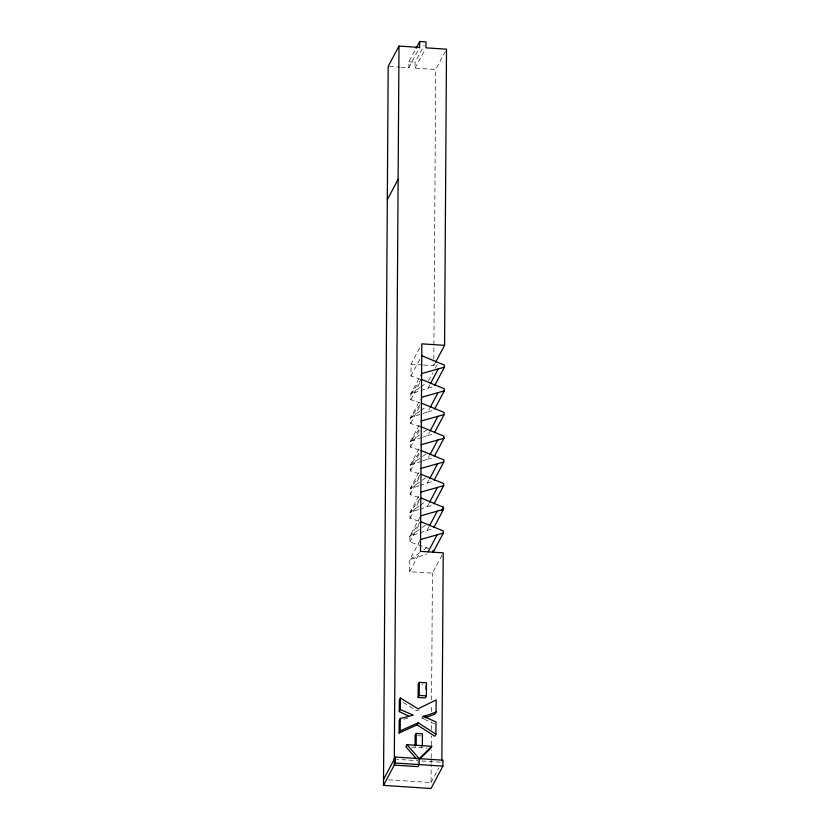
<?xml version="1.0" encoding="UTF-8"?>
<svg xmlns="http://www.w3.org/2000/svg" width="830" height="830" viewBox="0 0 830 830"><rect width="100%" height="100%" fill="white"/><g stroke="black" fill="none" stroke-linecap="round" stroke-linejoin="round"><path stroke-width="0.62" stroke-dasharray="4.15 3.11" d="M401.108 67.22L408.858 67.728L408.9 61.804L416.1 48.265M442.017 555.114L432.42 573.157L409.667 571.673L409.75 559.814L420.54 539.51M428.996 548.578L409.864 541.928L409.906 536.118L420.094 516.945M418.559 521.126L410.02 518.221L410.062 512.411L420.25 493.238M418.714 497.429L410.176 494.524L410.217 488.714L420.405 469.541M418.87 473.723L410.331 470.818L410.362 465.008L419.358 448.086M419.026 450.026L410.487 447.111L410.518 441.301L421.318 421.007M420.395 426.734L410.643 423.414L410.674 417.604L420.271 399.562M420.551 403.038L410.798 399.707L410.829 393.897L421.63 373.604M420.706 379.331L410.954 376.011L411.026 364.163L421.225 344.979M445.316 51.439L435.719 69.481L415.052 68.133L415.093 62.209L424.203 45.297M418.071 763.092L418.081 760.716L396.823 759.326M425.334 689.647L425.365 684.895L421.785 684.667M388.668 779.795L431.05 782.576L431.164 764.482M431.175 763.185L431.206 759.305M431.206 758.018L431.258 750.258M431.299 745.091L431.351 736.034M431.393 729.57L431.444 721.82M431.517 711.476L431.559 705.012M431.59 699.846L432.42 573.157M423.663 364.982L433.779 365.646L433.81 360.479M433.82 359.183L435.719 69.481M408.858 67.728L419.658 47.424M410.954 376.011L419.949 359.089M410.798 399.707L420.395 381.665M433.779 365.646L434.982 363.395M428.622 380.69L432.845 372.753M435.252 368.23L438.261 362.554M421.588 379.02L410.829 393.897L427.979 388.181L429.784 384.788M410.643 423.414L420.239 405.372M420.001 404.708L410.674 417.604L427.824 411.888L429.629 408.485M410.487 447.111L420.084 429.069M422.771 437.223L427.668 435.584L429.473 432.191M410.331 470.818L420.52 451.645M422.615 460.92L427.512 459.291L429.318 455.888M410.176 494.524L419.171 477.603M420.011 485.446L427.357 482.987L429.172 479.595M410.02 518.221L419.015 501.299M419.856 509.143L427.201 506.694L429.017 503.291M409.864 541.928L420.063 522.755M420.665 521.24L409.906 536.118L427.045 530.401L428.861 526.998M409.667 571.673L419.866 552.49M434.91 724.03L421.879 718.24L422.978 716.166M423.445 718.77L424.545 716.695M421.267 747.757L422.366 745.693M431.05 782.576L438.842 767.916M415.052 68.133L425.375 48.97M421.547 437.628L410.518 441.301L421.277 426.423M421.391 461.335L410.362 465.008L420.405 451.126M418.787 485.851L410.217 488.714L420.25 474.822M418.631 509.558L410.062 512.411L420.82 497.533M410.829 393.897L419.928 387.506M420.945 386.801L425.998 383.242M410.674 417.604L419.783 411.213M420.789 410.497L425.842 406.949M410.518 441.301L419.627 434.91M423.663 432.067L427.709 429.224M410.362 465.008L421.484 457.195M422.501 456.479L427.554 452.931M410.217 488.714L421.339 480.892M422.346 480.186L427.398 476.638M410.062 512.411L419.16 506.02M420.167 505.304L424.213 502.461M409.906 536.118L421.028 528.295M422.034 527.59L427.087 524.041M419.856 552.718L409.75 559.814L426.89 554.098M423.902 549.875L426.931 547.738M419.223 709.764L416.961 710.874L401.513 701.454M403.909 719.216L408.64 717.867M427.979 388.181L434.183 386.427M427.824 411.888L434.028 410.134M427.668 435.584L433.872 433.841M427.512 459.291L433.727 457.538M427.357 482.987L433.571 481.244M427.201 506.694L433.416 504.941M427.045 530.401L433.26 528.648M421.879 718.24L423.342 718.126M408.9 61.804L415.093 62.209M389.488 66.462L399.821 67.137M411.026 364.163L422.408 364.899M417.635 735.671L421.35 735.909M411.628 747.135L427.139 748.141M421.837 760.965L440.595 762.189"/><path stroke-width="1.25" d="M383.522 779.463L395.422 757.085L442.95 760.197L442.909 766.132L431.009 788.5L383.491 785.388L388.191 66.369L398.991 46.075L419.658 47.424L419.69 41.5L426.018 41.915L425.987 47.839L446.509 49.188L444.579 345.342L435.574 362.264M398.991 46.075L394.281 765.084L418.04 766.64L419.15 764.575L419.181 758.641L406.99 744.686L405.891 746.751L416.452 758.859M383.491 785.388L395.381 763.019L395.422 757.085M417.075 724.86L434.827 736.283L435.926 734.208L418.175 722.795L417.075 724.86L399.095 733.014L399.178 720.565L400.278 718.49L413.236 715.19L400.34 709.505L400.413 698.04L418.071 708.81L436.155 699.918L436.072 712.036L434.972 714.111L425.147 717.711L426.247 715.636L436.072 712.036M408.609 716.051L399.23 711.58L399.313 700.105L400.413 698.04M399.095 733.014L400.195 730.94L400.278 718.49M415.083 746.17L415.156 735.505L416.255 733.43L422.449 733.834L422.366 745.693M416.183 745.288L416.255 733.43M418.123 697.47L418.206 684.428L419.316 682.364L426.464 682.831L426.381 695.872L425.282 697.947L418.123 697.47L419.223 695.405L419.316 682.364M433.115 550.249L433.104 552.344L443.345 533.078L443.355 530.982L420.654 521.624M435.926 734.208L436.009 721.955L422.978 716.166L426.247 715.636M441.851 760.975L443.22 552.853L420.468 551.369L421.827 343.859L444.579 345.342M433.862 527.517L443.5 509.381L443.511 507.275L420.81 497.917M434.017 503.81L443.656 485.675L443.666 483.579L420.966 474.221M434.173 480.103L443.811 461.978L443.822 459.872L421.121 450.514M434.329 456.407L443.967 438.271L443.977 436.175L421.277 426.817M434.484 432.7L444.123 414.575L444.133 412.469L421.433 403.11M434.64 409.003L444.278 390.868L444.289 388.772L421.588 379.414M434.785 385.296L444.434 367.171L444.444 365.117L421.744 355.707M416.1 48.265L419.69 41.5M387.32 199.636L398.12 179.342M430.386 383.647L438.219 368.914M430.231 407.354L438.064 392.621M430.085 431.05L437.918 416.318M429.93 454.757L437.763 440.025M429.774 478.464L437.607 463.731M429.618 502.16L437.452 487.428M429.463 525.867L437.296 511.135M441.705 510.678L443.511 507.275M428.104 551.836L437.14 534.831M399.23 711.58L400.34 709.505M406.99 744.686L431.766 746.305L430.656 748.38L419.876 758.952M419.181 758.641L431.766 746.305M400.195 730.94L418.175 722.795M421.63 373.604L444.434 367.171M421.474 397.3L444.278 390.868M421.318 421.007L444.123 414.575M421.163 444.704L443.967 438.271M421.007 468.411L443.811 461.978M420.852 492.107L443.656 485.675M420.696 515.814L443.5 509.381M420.54 539.51L443.345 533.078M419.223 695.405L426.381 695.872M395.381 763.019L442.909 766.132"/></g></svg>
